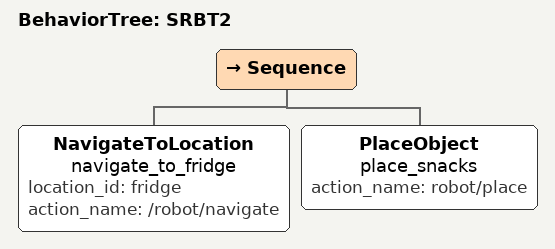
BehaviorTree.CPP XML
<root BTCPP_format="4">
    <BehaviorTree ID="SRBT2">
        <Sequence>
            <NavigateToLocation name="navigate_to_fridge" location_id="fridge" action_name="/robot/navigate"/>
            <PlaceObject name="place_snacks" action_name="robot/place"/>
        </Sequence>
    </BehaviorTree>
</root>
